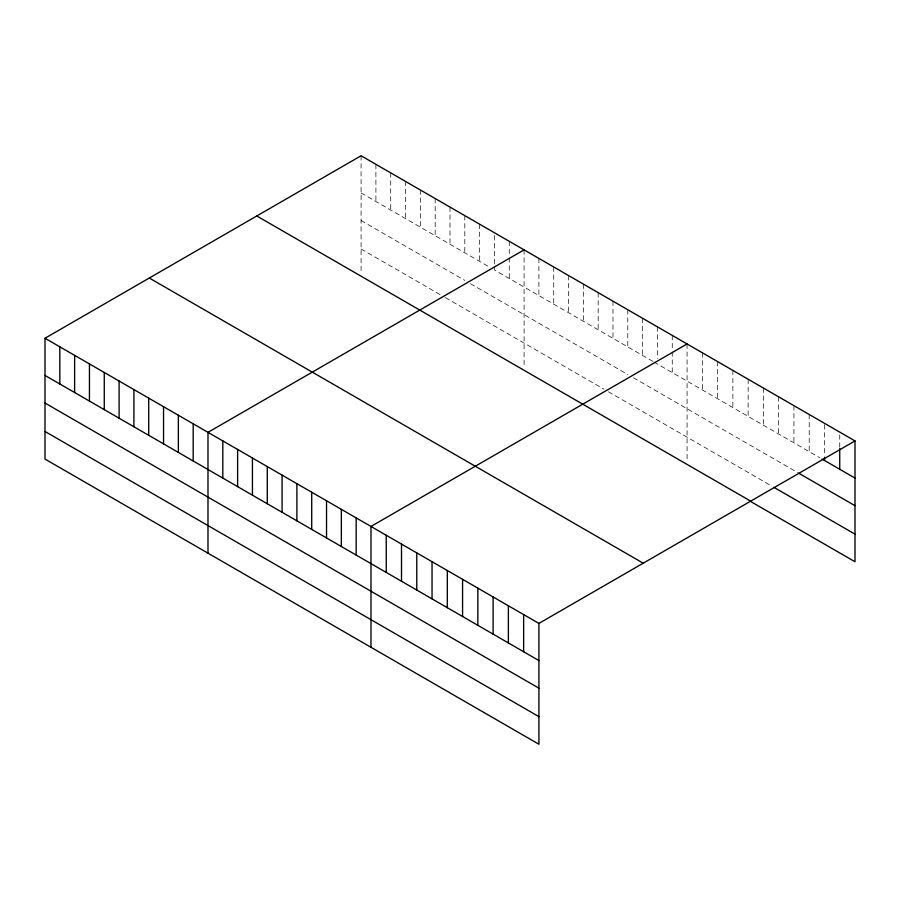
<?xml version="1.0" encoding="UTF-8"?>
<svg xmlns="http://www.w3.org/2000/svg" width="900" height="900" viewBox="0 0 900 900"><rect width="100%" height="100%" fill="white"/><g stroke="black" fill="none" stroke-linecap="round" stroke-linejoin="round"><path stroke-width="0.67" stroke-dasharray="4.5 3.38" d="M361.08 155.756L361.08 273.836M361.08 192.926L489.881 267.289M652.871 361.395L494.438 269.921L494.438 265.793M654.019 362.048L819.765 457.751M361.08 220.534L464.805 280.418M470.509 283.714L627.795 374.524M633.499 377.809L797.456 472.478M361.08 248.985L444.296 297.022M445.433 297.675L603.866 389.149M608.423 391.781L771.626 486M839.734 434.858L839.734 447.244M824.467 424.665L824.467 456.334M809.201 414.473L809.201 451.642M793.935 405.664L793.935 442.834M778.669 396.844L778.669 434.014M763.403 388.035L763.403 425.205M748.136 379.215L748.136 416.385M732.87 370.406L732.87 407.576M717.604 361.586L717.604 398.756M702.337 352.777L702.337 389.947M687.071 343.969L687.071 462.037M672.255 335.407L672.255 350.55M672.255 351.934L672.255 372.577M657.439 326.858L657.439 358.515M642.611 318.296L642.611 355.466M627.795 309.746L627.795 346.916M612.979 301.185L612.979 338.355M598.163 292.635L598.163 329.805M583.346 284.085L583.346 321.255M568.53 275.524L568.53 312.694M553.714 266.974L553.714 304.144M538.898 258.412L538.898 295.582M524.081 249.862L524.081 367.931M509.265 241.301L509.265 256.455M509.265 257.827L509.265 278.471M494.438 235.507L494.438 264.409M479.621 224.201L479.621 261.371M464.805 215.64L464.805 252.81M449.989 207.09L449.989 244.26M435.173 198.529L435.173 235.699M420.356 189.979L420.356 227.149M405.54 181.417L405.54 218.588M390.724 172.868L390.724 210.037M375.907 164.317L375.907 201.487"/><path stroke-width="1.35" d="M45 338.254L538.92 623.408L538.92 744.244L45 459.079L45 338.254L361.08 155.756L855 440.921L855 561.746L749.306 500.726M524.081 249.862L207.99 432.349L207.99 553.185M687.071 343.969L370.98 526.455L370.98 647.291M538.92 623.408L855 440.921M822.116 459.101L855 478.091M798.626 473.152L855 505.699M773.966 487.361L855 534.139M256.781 215.977L750.69 501.142M149.31 278.032L643.219 563.186M45 375.424L538.92 660.577M45 403.031L538.92 688.185M45 431.471L538.92 716.636M839.734 448.627L839.734 469.271M824.467 457.706L824.467 460.463M523.642 614.599L523.642 651.769M508.376 605.779L508.376 642.949M493.11 596.97L493.11 634.14M477.844 588.15L477.844 625.32M462.577 579.341L462.577 616.511M447.311 570.521L447.311 607.691M432.045 561.712L432.045 598.883M416.779 552.892L416.779 590.062M401.512 544.084L401.512 581.254M386.246 535.264L386.246 572.434M356.164 517.894L356.164 555.064M341.348 509.344L341.348 546.514M326.531 500.794L326.531 537.964M311.715 492.233L311.715 529.403M296.899 483.683L296.899 520.852M282.082 475.121L282.082 512.291M267.266 466.571L267.266 503.741M252.439 458.021L252.439 495.18M237.623 449.46L237.623 486.63M222.806 440.91L222.806 478.08M193.174 423.799L193.174 460.969M178.357 415.238L178.357 452.407M163.541 406.688L163.541 443.858M148.725 398.137L148.725 435.296M133.909 389.576L133.909 426.746M119.093 381.026L119.093 418.196M104.265 372.465L104.265 409.635M89.449 363.915L89.449 401.085M74.633 355.354L74.633 392.524M59.816 346.804L59.816 383.974"/></g></svg>
